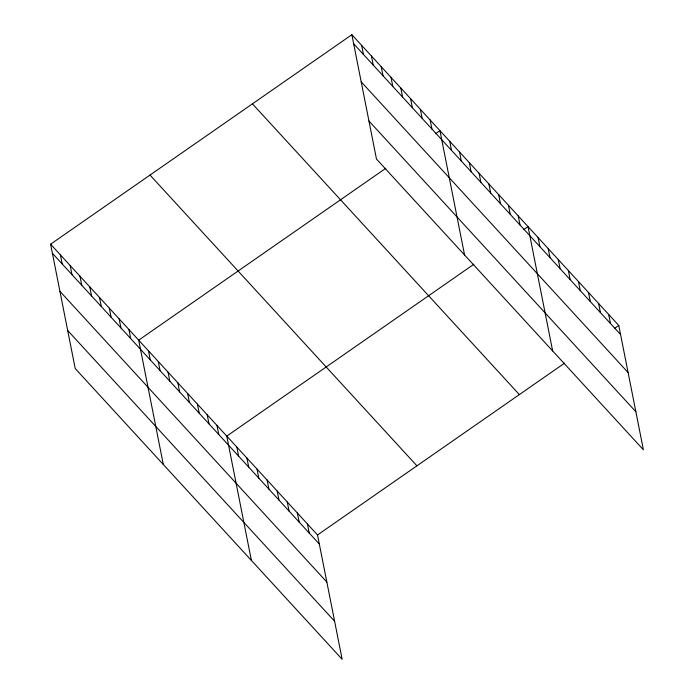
<?xml version="1.0" encoding="UTF-8"?>
<svg xmlns="http://www.w3.org/2000/svg" width="694" height="694" viewBox="0 0 694 694"><rect width="100%" height="100%" fill="white"/><g stroke="black" fill="none" stroke-linecap="round" stroke-linejoin="round"><path stroke-width="1.04" d="M50.601 244.21L317.522 534.961L342.142 659.3L75.221 368.54L50.601 244.21L351.858 34.7L618.779 325.46L643.399 449.79L376.478 159.039L351.858 34.7M385.795 168.304L138.687 340.155L163.307 464.494M435.502 133.734L439.944 130.645L464.564 254.984M473.881 264.258L226.773 436.11L251.393 560.44M523.588 229.688L528.03 226.6L552.65 350.938M317.522 534.961L564.638 363.109M614.346 328.54L618.779 325.46M353.654 43.783L620.583 334.543M361.184 81.823L628.113 372.574M368.948 121.008L635.869 411.759M252.443 103.84L519.364 394.591M150.017 175.07L416.938 465.83M52.397 253.293L319.327 544.053M59.927 291.324L326.857 582.084M67.691 330.509L334.612 621.269M608.699 314.469L610.494 323.56M598.618 303.486L600.414 312.578M588.529 292.504L590.334 301.586M578.449 281.521L580.245 290.604M568.36 270.539L570.164 279.621M558.28 259.547L560.075 268.639M548.199 248.565L549.995 257.656M538.11 237.582L539.906 246.674M518.236 215.938L520.04 225.021M508.45 205.277L510.255 214.359M498.665 194.615L500.461 203.706M488.88 183.953L490.675 193.045M479.094 173.292L480.89 182.383M469.3 162.63L471.105 171.722M459.515 151.969L461.319 161.06M449.729 141.307L451.525 150.398M430.15 119.993L431.954 129.075M420.364 109.331L422.169 118.414M410.579 98.669L412.375 107.752M400.794 88.008L402.589 97.091M391.008 77.346L392.804 86.429M381.214 66.685L383.019 75.767M371.429 56.023L373.233 65.106M361.643 45.362L363.439 54.444M307.442 523.979L309.238 533.07M297.362 512.996L299.157 522.079M287.273 502.014L289.077 511.096M277.192 491.031L278.988 500.114M267.103 480.04L268.908 489.131M257.023 469.057L258.819 478.149M246.934 458.075L248.738 467.157M236.854 447.092L238.649 456.175M216.979 425.448L218.784 434.531M207.194 414.786L208.998 423.869M197.408 404.125L199.204 413.208M187.623 393.463L189.419 402.546M177.838 382.802L179.633 391.884M168.043 372.14L169.848 381.223M158.258 361.479L160.062 370.57M148.473 350.817L150.268 359.908M128.893 329.494L130.698 338.585M119.108 318.832L120.912 327.924M109.322 308.171L111.118 317.262M99.537 297.509L101.333 306.601M89.752 286.856L91.547 295.939M79.957 276.195L81.762 285.277M70.172 265.533L71.968 274.616M60.387 254.872L62.182 263.954"/></g></svg>
